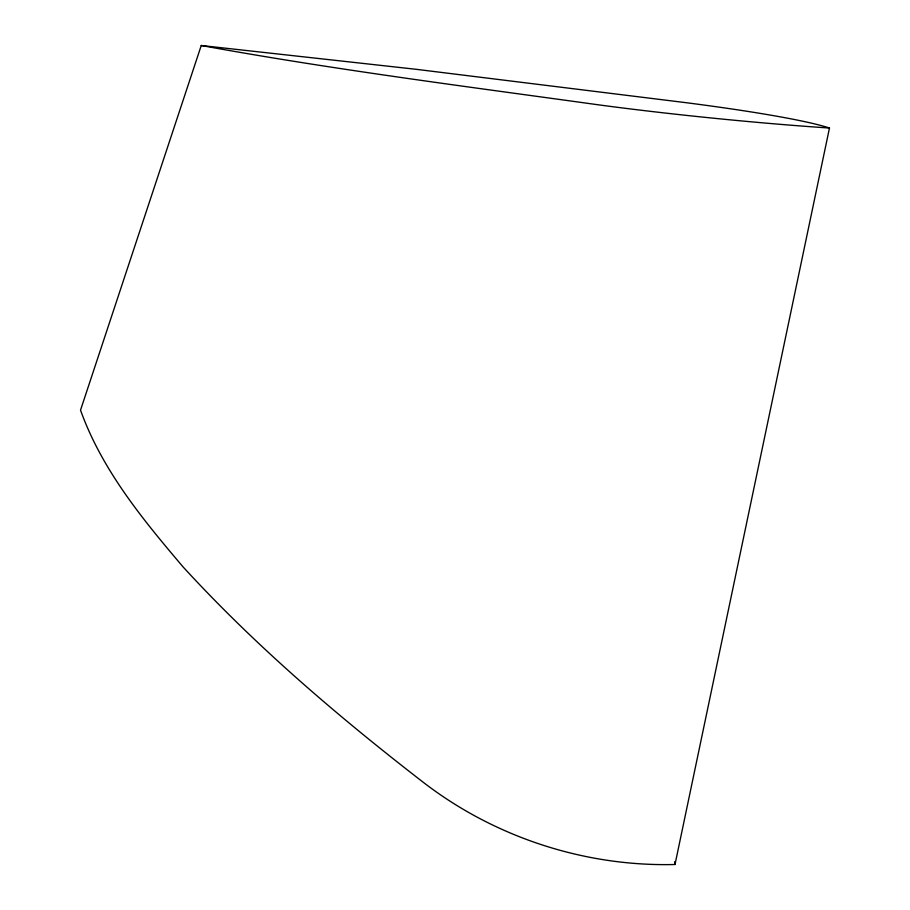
<?xml version="1.0" encoding="UTF-8"?>
<svg xmlns="http://www.w3.org/2000/svg" width="910" height="910" viewBox="0 0 910 910"><rect width="100%" height="100%" fill="white"/><g stroke="black" fill="none" stroke-linecap="round" stroke-linejoin="round"><path stroke-width="1.36" d="M675.004 864.5L829.476 128.026A265.254 17.973 5.6 0 0 686.948 102.796L416.291 69.319L201.246 45.5L80.524 410.16C101.92 469.867 142.665 519.394 183.24 567.101C256.074 646.544 338.236 716.557 423.377 782.384C494.687 837.337 585.005 866.82 675.004 864.5L674.685 861.724M201.246 45.5C333.197 69.558 466.318 86.496 599.144 104.923A231.004 13.366 5.8 0 0 829.476 128.026"/></g></svg>
